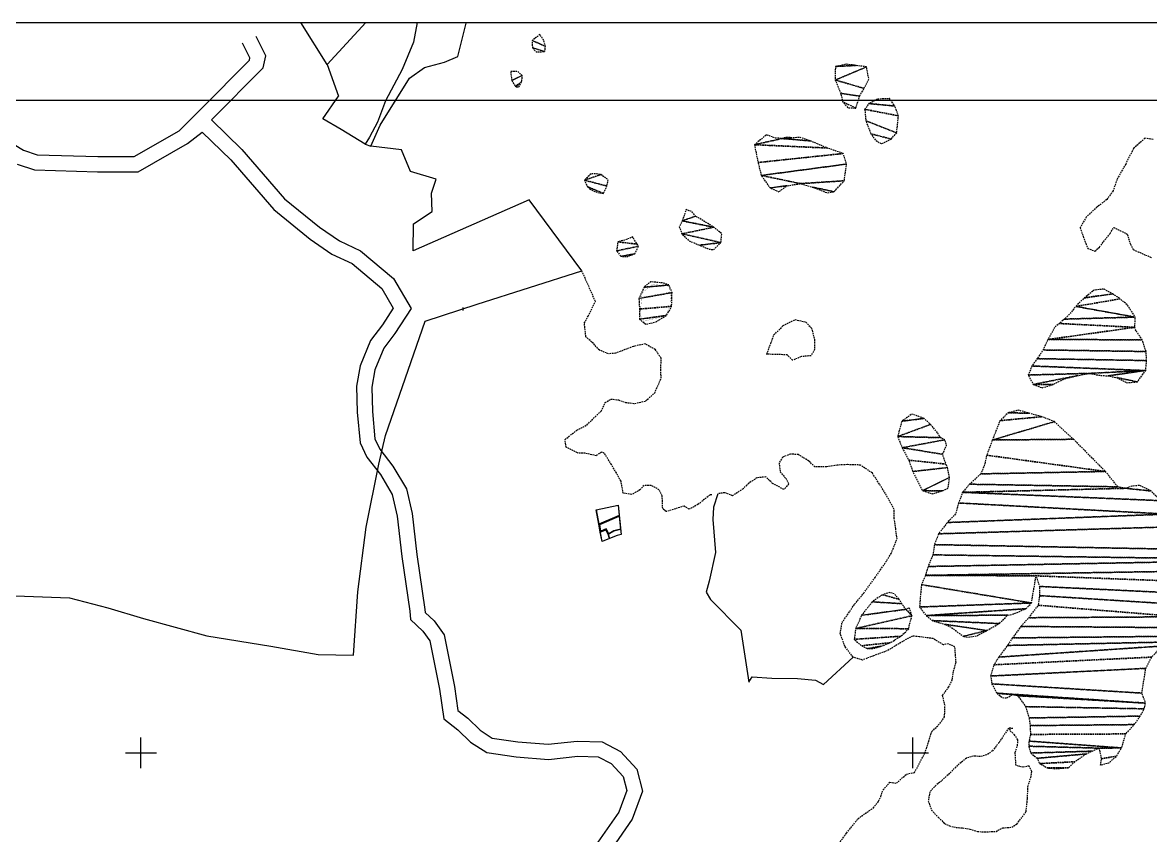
# Model space of a CAD drawing. Header units: metres. Extents: x 615331 to 657292, y 1301217 to 1321009.
# Drawn here: x 615577 to 615763.2, y 1310037.8 to 1310172 of the extents above; entities that cross this region are included whole.
import ezdxf

# ---------------------------------------------------------------- set-up
doc = ezdxf.new("R2010")
doc.units = ezdxf.units.M
doc.linetypes.add('HIDDEN', pattern=[0.375, 0.25, -0.125])
for name, color, linetype in [('2', 1, 'Continuous'), ('3', 7, 'Continuous'), ('42', 7, 'Continuous'), ('CIRCULO PI', 2, 'Continuous'), ('CVL_CUADCON_LIN', 8, 'Continuous')]:
    doc.layers.add(name, color=color, linetype=linetype)
picture_1 = doc.add_image_def('image2.jpg', size_in_pixel=(1123, 633))

# ---------------------------------------------------------------- blocks, each defined once
blk = doc.blocks.new('COORD')
at = {"layer": '42', "color": 2, "linetype": 'Continuous'}
for p, q in [((0, -2), (0, 2)), ((-2, 0), (2, 0))]:
    blk.add_line(p, q, dxfattribs=at)
blk = doc.blocks.new('COORD$')
at = {"layer": '42', "color": 2, "linetype": 'Continuous'}
blk.add_blockref('COORD', (0, 0), dxfattribs=at)

msp = doc.modelspace()

# ---------------------------------------------------------------- linework, layer by layer
at = {"color": 4}
msp.add_lwpolyline([(615675.34348, 1310092.33091), (615675.80921, 1310087.47282), (615675.15601, 1310087.32837), (615672.6746, 1310086.36138), (615671.72005, 1310091.54321)], close=True, dxfattribs=at)
at = {"layer": '2', "color": 1, "linetype": 'Continuous'}
for p, q in [((615627.32628, 1310165.05086), (615622.95349, 1310171.98436)), ((615627.32628, 1310165.05086), (615629.19675, 1310159.82173)), ((615633.55773, 1310151.89758), (615634.53252, 1310151.58399))]:
    msp.add_line(p, q, dxfattribs=at)
for points in [[(615550.65708, 1310171.98436), (615553.99581, 1310169.51591), (615567.68441, 1310157.87984), (615574.36468, 1310152.64864), (615577.20834, 1310150.90006), (615579.42998, 1310150.15995), (615589.4494, 1310149.85633), (615595.45945, 1310149.85633), (615602.86576, 1310154.09649), (615606.45672, 1310157.66802)], [(615633.69269, 1310171.98436), (615627.32628, 1310165.05086)], [(615642.15006, 1310171.98436), (615641.53336, 1310168.76669), (615639.70507, 1310164.211), (615636.9118, 1310159.06165), (615635.59015, 1310155.54817), (615634.32202, 1310153.07218), (615633.55773, 1310151.89758)], [(615641.52151, 1310134.29132), (615641.53744, 1310138.76291), (615644.62366, 1310140.80476), (615644.52567, 1310143.84944), (615645.27786, 1310146.12563), (615641.05475, 1310147.37656), (615639.59052, 1310150.98994), (615634.53252, 1310151.58399), (615636.04913, 1310155.03465), (615640.88617, 1310162.79799), (615643.39248, 1310164.57442), (615646.68577, 1310165.45199), (615648.87747, 1310166.3827), (615650.24194, 1310171.90554), (615650.22001, 1310171.98436)], [(615606.45672, 1310157.66802), (615614.46797, 1310165.75889), (615614.55701, 1310166.16835), (615613.35539, 1310168.60247)], [(615608.23231, 1310155.9099), (615616.75515, 1310164.51744), (615617.18433, 1310166.49108), (615615.59599, 1310169.70856)], [(615633.55773, 1310151.89758), (615629.64554, 1310154.31827), (615626.58225, 1310156.10004), (615629.19675, 1310159.82173)], [(615608.24207, 1310155.91976), (615613.21063, 1310151.05443), (615620.26287, 1310142.90454), (615626.02731, 1310138.21004), (615629.33561, 1310135.93712), (615632.78689, 1310134.32719), (615638.2683, 1310129.72047), (615641.15399, 1310124.80046), (615638.49364, 1310120.64544), (615636.66317, 1310118.22825), (615635.17096, 1310114.6484), (615634.66604, 1310111.80882), (615634.78362, 1310107.80844), (615635.20336, 1310103.27074), (615636.01283, 1310101.57173), (615638.16283, 1310098.77131), (615640.38973, 1310095.01051), (615641.31362, 1310090.93277), (615642.08931, 1310084.17059), (615643.41843, 1310075.13825), (615643.45754, 1310074.6121), (615644.98641, 1310073.21621), (615646.61917, 1310070.94251), (615648.30016, 1310062.40924), (615648.89211, 1310058.4373), (615650.53861, 1310057.16789), (615652.55651, 1310055.19343), (615654.55192, 1310053.89218), (615658.79746, 1310053.25578), (615663.79564, 1310052.87443), (615668.58172, 1310053.40101), (615672.70153, 1310053.27631), (615675.75006, 1310051.68023), (615678.39579, 1310048.75791), (615679.36962, 1310045.10769), (615677.65484, 1310040.49419), (615672.73758, 1310033.39937)], [(615576.14507, 1310148.62053), (615578.98795, 1310147.67346), (615589.41155, 1310147.35759), (615596.12411, 1310147.35759), (615604.25789, 1310152.01423), (615606.70547, 1310153.90863), (615611.39027, 1310149.33944), (615618.51597, 1310141.10466), (615624.5284, 1310136.20821), (615628.09147, 1310133.76024), (615631.4317, 1310132.20211), (615636.33087, 1310128.08472), (615638.2236, 1310124.85769), (615636.44228, 1310122.07558), (615634.47914, 1310119.4832), (615632.75889, 1310115.35627), (615632.16081, 1310111.99277), (615632.28827, 1310107.6565), (615632.75621, 1310102.59761), (615633.87037, 1310100.25909), (615636.08932, 1310097.36886), (615638.03954, 1310094.07532), (615638.84663, 1310090.51308), (615639.61139, 1310083.84624), (615640.93322, 1310074.8634), (615641.03929, 1310073.43644), (615643.10895, 1310071.5468), (615644.27257, 1310069.9264), (615645.83729, 1310061.98337), (615646.56907, 1310057.07314), (615648.89632, 1310055.2789), (615650.98513, 1310053.23505), (615653.64306, 1310051.50176), (615658.51683, 1310050.77119), (615663.83759, 1310050.36523), (615668.68105, 1310050.89812), (615672.05159, 1310050.7961), (615674.19656, 1310049.67308), (615676.13742, 1310047.52932), (615676.75021, 1310045.2324), (615675.42213, 1310041.6593), (615670.46191, 1310034.50249)], [(615536.27644, 1310094.02515), (615552.31767, 1310095.23441), (615555.15962, 1310078.15671), (615566.82177, 1310077.69798), (615584.76787, 1310077.04723), (615591.13298, 1310075.36561), (615596.98062, 1310073.61352), (615607.43874, 1310070.7443), (615618.01345, 1310069.04267), (615625.79961, 1310067.70025), (615631.62966, 1310067.56798), (615632.35739, 1310078.00916), (615633.73, 1310088.71626), (615635.81836, 1310099.1071), (615636.93218, 1310103.84959), (615643.46142, 1310122.71225), (615652.04398, 1310125.52566), (615669.34008, 1310131.02429), (615660.66361, 1310142.72581), (615641.52151, 1310134.29132)], [(615691.76757, 1310094.21081), (615691.07336, 1310091.98559), (615690.96582, 1310089.9756), (615691.41384, 1310084.53686), (615690.36463, 1310079.79514), (615689.8664, 1310077.97526), (615690.59221, 1310076.75173), (615695.56954, 1310071.68546), (615696.89323, 1310063.14559), (615697.46689, 1310063.99411), (615700.70743, 1310063.76958), (615704.91715, 1310063.74971), (615707.8994, 1310063.45752), (615709.20232, 1310062.7586), (615714.10956, 1310067.2419)]]:
    msp.add_lwpolyline(points, dxfattribs=at)
at = {"layer": '3', "color": 30, "linetype": 'HIDDEN'}
for points in [[(615763.62358, 1310152.70392), (615762.26217, 1310152.88257), (615760.37208, 1310151.17725), (615759.10637, 1310148.6373), (615757.67896, 1310146.09543), (615757.02094, 1310144.21005), (615755.96918, 1310142.77334), (615754.36516, 1310141.52471), (615752.60377, 1310139.88565), (615751.5882, 1310138.12553), (615752.3581, 1310135.90031), (615752.85722, 1310134.708), (615754.02736, 1310134.26801), (615754.76438, 1310134.92399), (615756.51864, 1310137.17826), (615757.15487, 1310138.15688), (615759.36836, 1310137.04892), (615759.87232, 1310135.43572), (615760.33602, 1310134.50208), (615762.05982, 1310133.77704), (615763.42632, 1310133.14514)], [(615690.77417, 1310094.05535), (615690.46784, 1310094.00744), (615688.47913, 1310092.43056), (615687.03133, 1310091.66933), (615686.21645, 1310092.17801), (615684.82969, 1310091.74132), (615683.24911, 1310091.26985), (615682.69303, 1310091.78159), (615682.60434, 1310093.88511), (615682.10739, 1310094.88323), (615680.77236, 1310095.58024), (615679.60744, 1310095.56699), (615678.90355, 1310094.84653), (615677.58522, 1310094.08683), (615676.15844, 1310094.32944), (615675.81261, 1310096.26821), (615675.0524, 1310097.65178), (615674.22745, 1310099.0346), (615673.04049, 1310100.93144), (615672.55322, 1310101.08766), (615671.71846, 1310100.49539), (615669.86915, 1310100.89512), (615668.63861, 1310100.94584), (615666.75018, 1310101.9279), (615666.57395, 1310103.18864), (615668.53093, 1310104.7004), (615670.17178, 1310105.56103), (615671.51547, 1310106.93632), (615672.5406, 1310107.85467), (615673.20436, 1310109.25443), (615674.13621, 1310109.84797), (615675.40014, 1310109.70054), (615676.5699, 1310109.29291), (615678.09313, 1310109.11605), (615679.86866, 1310109.52495), (615681.37444, 1310110.86966), (615682.44697, 1310113.31036), (615682.36784, 1310114.57211), (615682.442, 1310116.58045), (615681.48721, 1310117.99423), (615679.79336, 1310118.94622), (615677.85599, 1310118.53553), (615674.89133, 1310117.40068), (615673.72705, 1310117.3227), (615672.23134, 1310117.9207), (615671.24801, 1310119.01031), (615670.00524, 1310120.12936), (615669.75281, 1310122.39293), (615670.38713, 1310123.5335), (615671.58951, 1310125.94323), (615669.34008, 1310131.02429)], [(615699.86681, 1310117.22471), (615701.0409, 1310120.4195), (615702.57687, 1310121.95879), (615704.53985, 1310122.95257), (615706.32456, 1310122.55208), (615707.24214, 1310121.55893), (615707.74968, 1310119.62195), (615707.76828, 1310118.00328), (615707.1648, 1310116.99267), (615705.58053, 1310116.84499), (615704.09858, 1310116.24533), (615703.24687, 1310117.14214), (615699.81711, 1310117.24637)], [(615714.10956, 1310067.2419), (615712.79505, 1310068.97539), (615711.99368, 1310071.13549), (615712.29657, 1310072.95218), (615714.36569, 1310075.98705), (615715.86586, 1310077.81738), (615717.74601, 1310080.39671), (615719.27459, 1310082.58357), (615720.38726, 1310084.34471), (615721.36308, 1310086.75188), (615721.14926, 1310088.46549), (615720.90384, 1310090.11385), (615720.91888, 1310091.63581), (615719.26707, 1310094.56339), (615717.29021, 1310097.61674), (615715.33297, 1310098.95419), (615713.13133, 1310099.02619), (615711.48156, 1310098.9426), (615709.73699, 1310098.66366), (615707.79529, 1310098.64136), (615706.81298, 1310099.63387), (615705.05324, 1310100.6822), (615703.79008, 1310100.76489), (615702.46882, 1310100.26412), (615701.89694, 1310099.31863), (615702.07584, 1310097.83133), (615702.99419, 1310096.77332), (615703.523, 1310095.80808), (615702.65932, 1310094.92388), (615700.83562, 1310095.90683), (615699.72269, 1310096.99491), (615698.23552, 1310096.84837), (615696.85436, 1310095.92607), (615695.95819, 1310095.04162), (615694.22355, 1310093.88855), (615692.92319, 1310094.39163), (615691.76757, 1310094.21081)], [(615711.51915, 1310036.19401), (615713.04952, 1310038.21891), (615714.89985, 1310040.5713), (615717.40413, 1310042.34836), (615718.32999, 1310043.45976), (615718.67748, 1310044.20851), (615719.05287, 1310045.34603), (615720.20352, 1310046.62193), (615721.27363, 1310046.43984), (615722.93945, 1310047.94829), (615724.26327, 1310048.22251), (615725.11816, 1310049.88362), (615725.97458, 1310051.41513), (615726.5996, 1310053.36498), (615727.09923, 1310054.95728), (615728.4433, 1310056.30008), (615729.20772, 1310057.37733), (615729.28341, 1310059.25608), (615728.87578, 1310060.93515), (615729.89543, 1310062.33912), (615730.46464, 1310063.51117), (615730.70687, 1310064.97094), (615731.1117, 1310066.3679), (615730.92018, 1310068.95589), (615729.81439, 1310069.42902), (615729.00677, 1310069.29026), (615727.31215, 1310070.30698), (615726.24242, 1310070.45657), (615725.01087, 1310070.60439), (615723.94139, 1310070.72174), (615722.94378, 1310070.22466), (615719.76135, 1310068.31023), (615717.47294, 1310067.47471), (615715.66848, 1310066.77413), (615714.10956, 1310067.2419)], [(615740.49295, 1310055.46647), (615739.81225, 1310055.55592), (615738.95252, 1310054.3157), (615738.18912, 1310053.14135), (615737.10397, 1310051.80136), (615736.17326, 1310051.11084), (615735.10837, 1310050.83968), (615733.94218, 1310050.9234), (615732.81358, 1310050.55438), (615731.33788, 1310049.40425), (615730.05866, 1310048.06208), (615728.71306, 1310046.84875), (615727.52686, 1310045.86388), (615726.76015, 1310044.98083), (615726.5183, 1310043.48869), (615727.0531, 1310042.00534), (615728.19979, 1310040.78818), (615729.21448, 1310039.79605), (615730.02795, 1310039.41683), (615731.09921, 1310039.13765), (615732.16792, 1310039.08502), (615733.40025, 1310038.87248), (615734.63486, 1310038.46574), (615736.15657, 1310038.41833), (615737.70911, 1310038.50091), (615738.80318, 1310039.06387), (615740.29073, 1310039.17791), (615741.15849, 1310039.70596), (615742.65662, 1310041.73048), (615742.89108, 1310043.8702), (615742.96486, 1310045.91077), (615743.43366, 1310047.37323), (615743.61626, 1310048.37899), (615743.15294, 1310049.28026), (615742.15189, 1310049.0746), (615741.01552, 1310049.38539), (615740.86134, 1310051.55301), (615741.26948, 1310052.65854), (615741.29063, 1310053.63015), (615740.7636, 1310054.43357), (615739.9133, 1310055.20092), (615740.1526, 1310055.5112)]]:
    msp.add_lwpolyline(points, dxfattribs=at)
at = {"layer": 'CIRCULO PI'}
msp.add_lwpolyline([(615473.824, 1310171.98436), (615943.99875, 1310171.98436), (615943.99875, 1309894.16378), (615473.824, 1309894.16378)], close=True, dxfattribs=at)
at = {"layer": 'CVL_CUADCON_LIN', "color": 2, "ltscale": 0.5}
for p, q in [((615672.14712, 1310089.22486), (615675.50642, 1310090.63121)), ((615672.29103, 1310089.14697), (615675.51915, 1310090.4984)), ((615675.50642, 1310090.63121), (615675.7247, 1310088.35438)), ((615672.39412, 1310087.88397), (615672.14712, 1310089.22486)), ((615672.49116, 1310088.06056), (615672.29103, 1310089.14697)), ((615673.31578, 1310088.25599), (615672.39412, 1310087.88397)), ((615673.378, 1310088.41852), (615672.49116, 1310088.06056)), ((615673.66645, 1310087.54095), (615673.31578, 1310088.25599)), ((615673.77598, 1310087.60699), (615673.378, 1310088.41852)), ((615674.60493, 1310088.10676), (615673.66645, 1310087.54095)), ((615675.7247, 1310088.35438), (615674.60493, 1310088.10676))]:
    msp.add_line(p, q, dxfattribs=at)
at = {"layer": 'CVL_CUADCON_LIN', "color": 4, "ltscale": 0.5, "const_width": 0.02548, "flags": 128}
msp.add_lwpolyline([(615678.95743, 1310123.81246), (615679.58416, 1310122.703), (615683.14959, 1310123.54117), (615684.07357, 1310125.62654), (615683.75164, 1310128.46264), (615680.99229, 1310128.78276), (615679.29623, 1310127.33863)], close=True, dxfattribs=at)
for points in [[(615679.29623, 1310127.33863), (615678.95743, 1310123.81246)], [(615684.07357, 1310125.62654), (615683.75164, 1310128.46264)]]:
    msp.add_lwpolyline(points, dxfattribs=at)
at = {"layer": 'CVL_CUADCON_LIN', "color": 4, "ltscale": 0.5, "flags": 128}
msp.add_lwpolyline([(615649.69108, 1310124.97162), (615649.69108, 1310124.46192)], dxfattribs=at)
at = {"layer": 'CVL_CUADCON_LIN', "color": 2, "ltscale": 0.5, "flags": 128}
for points in [[(615675.34348, 1310092.33091), (615675.50642, 1310090.63121), (615672.14712, 1310089.22486), (615671.72005, 1310091.54321)], [(615675.7247, 1310088.35438), (615675.80921, 1310087.47282), (615675.15601, 1310087.32837), (615673.93475, 1310086.85246), (615673.66645, 1310087.54095), (615674.60493, 1310088.10676)]]:
    msp.add_lwpolyline(points, close=True, dxfattribs=at)
at = {"layer": 'CVL_CUADCON_LIN', "color": 6, "ltscale": 0.5, "flags": 128}
for points in [[(615671.72005, 1310091.54321), (615672.14712, 1310089.22486), (615675.50642, 1310090.63121)], [(615675.34348, 1310092.33091), (615675.50642, 1310090.63121)], [(615675.50642, 1310090.63121), (615675.7247, 1310088.35438)], [(615672.14712, 1310089.22486), (615672.39412, 1310087.88397)], [(615675.7247, 1310088.35438), (615674.60493, 1310088.10676)], [(615675.15601, 1310087.32837), (615673.92124, 1310086.84719)]]:
    msp.add_lwpolyline(points, dxfattribs=at)
for points in [[(615675.51915, 1310090.4984), (615675.7247, 1310088.35438), (615674.60493, 1310088.10676), (615673.77598, 1310087.60699), (615673.378, 1310088.41852), (615672.49116, 1310088.06056), (615672.29103, 1310089.14697)], [(615672.39412, 1310087.88397), (615673.31578, 1310088.25599), (615673.66645, 1310087.54095), (615673.93475, 1310086.85246), (615672.6746, 1310086.36138)], [(615675.7247, 1310088.35438), (615675.80921, 1310087.47282), (615675.15601, 1310087.32837), (615673.93475, 1310086.85246), (615673.66645, 1310087.54095), (615674.60493, 1310088.10676)]]:
    msp.add_lwpolyline(points, close=True, dxfattribs=at)
at = {"layer": 'CVL_CUADCON_LIN', "color": 3, "ltscale": 0.5, "flags": 128}
for points in [[(615673.66645, 1310087.54095), (615673.31578, 1310088.25599), (615672.39412, 1310087.88397)], [(615674.60493, 1310088.10676), (615673.66645, 1310087.54095), (615673.93475, 1310086.85246)]]:
    msp.add_lwpolyline(points, dxfattribs=at)

# ---------------------------------------------------------------- block references
at = {"layer": '42', "color": 1, "linetype": 'Continuous', "xscale": 1.274245939333923, "yscale": 1.274245939333923, "zscale": 0.1274245939301883}
for p in [(615596.57516, 1310051.45731), (615723.99975, 1310051.45731)]:
    msp.add_blockref('COORD$', p, dxfattribs=at)

# ---------------------------------------------------------------- pictures from other files: only their frames are drawn
at = {"layer": 'CIRCULO PI'}
image = msp.add_image(picture_1, insert=(615473.824, 1309894.16378), size_in_units=(470.17476, 265.02281), dxfattribs=at)
image.dxf.flags = 7

# ---------------------------------------------------------------- meshes
at = {"layer": '3', "color": 30, "linetype": 'HIDDEN'}
mesh = msp.add_polyface(dxfattribs=at)
corners = [(615663.34017, 1310168.07006), (615661.16082, 1310169.01657), (615663.22064, 1310167.19452), (615661.17408, 1310167.85101), (615663.03702, 1310169.1027), (615661.79718, 1310167.14584), (615662.41188, 1310170.00219)]
mesh.append_faces([[corners[k] for k in face] for face in [(1, 0, 4, 6), (2, 3, 5)]], dxfattribs={"vtx0": -1, "color": 30})
mesh.append_faces([[corners[k] for k in face] for face in [(0, 1, 3, 2)]], dxfattribs={"vtx0": -1, "vtx2": -1, "color": 30})
mesh = msp.add_polyface(dxfattribs=at)
corners = [(615714.64398, 1310164.90088), (615711.18275, 1310164.73179), (615716.32968, 1310164.66107), (615711.17587, 1310162.49752), (615715.91695, 1310161.1272), (615715.18745, 1310159.82365), (615712.0421, 1310160.33819), (615714.56243, 1310157.87379), (615712.41482, 1310158.88542), (615716.70864, 1310162.65795), (615713.23492, 1310157.92336), (615712.18418, 1310164.90508), (615712.92617, 1310165.10782)]
mesh.append_faces([[corners[k] for k in face] for face in [(1, 0, 12, 11), (7, 8, 10)]], dxfattribs={"vtx0": -1, "color": 30})
mesh.append_faces([[corners[k] for k in face] for face in [(2, 3, 4, 9)]], dxfattribs={"vtx0": -1, "vtx1": -1, "color": 30})
mesh.append_faces([[corners[k] for k in face] for face in [(0, 1, 3, 2), (4, 3, 6, 5), (5, 6, 8, 7)]], dxfattribs={"vtx0": -1, "vtx2": -1, "color": 30})
mesh = msp.add_polyface(dxfattribs=at)
corners = [(615659.4792, 1310163.23391), (615657.77324, 1310162.40501), (615659.45754, 1310162.29479), (615658.39953, 1310161.40842), (615658.82449, 1310163.87409), (615658.95013, 1310161.3823), (615657.59408, 1310163.92468)]
mesh.append_faces([[corners[k] for k in face] for face in [(1, 0, 4, 6), (2, 3, 5)]], dxfattribs={"vtx0": -1, "color": 30})
mesh.append_faces([[corners[k] for k in face] for face in [(0, 1, 3, 2)]], dxfattribs={"vtx0": -1, "vtx2": -1, "color": 30})
mesh = msp.add_polyface(dxfattribs=at)
corners = [(615720.99954, 1310158.2065), (615716.72253, 1310158.61082), (615721.60047, 1310156.59445), (615716.05368, 1310157.66418), (615721.30905, 1310153.77416), (615716.20455, 1310155.78798), (615720.38204, 1310152.75986), (615717.03842, 1310153.62826), (615720.14401, 1310159.4271), (615718.77254, 1310151.99672), (615717.8928, 1310152.50476), (615718.07362, 1310159.33867)]
mesh.append_faces([[corners[k] for k in face] for face in [(1, 0, 8, 11), (6, 7, 10, 9)]], dxfattribs={"vtx0": -1, "color": 30})
mesh.append_faces([[corners[k] for k in face] for face in [(0, 1, 3, 2), (2, 3, 5, 4), (4, 5, 7, 6)]], dxfattribs={"vtx0": -1, "vtx2": -1, "color": 30})
mesh = msp.add_polyface(dxfattribs=at)
corners = [(615702.41798, 1310152.84587), (615697.83375, 1310151.82215), (615709.84772, 1310151.27957), (615712.47968, 1310150.37065), (615698.41761, 1310148.88233), (615713.0499, 1310148.62876), (615698.9598, 1310146.75154), (615705.44839, 1310145.40109), (615703.18673, 1310145.05144), (615700.40734, 1310144.69592), (615710.96574, 1310144.07193), (615707.36434, 1310144.84017), (615712.66062, 1310145.87218), (615704.00263, 1310152.96107), (615707.08324, 1310152.44589), (615703.1601, 1310153.04861), (615705.39372, 1310153.00936), (615709.83498, 1310143.8971), (615701.87107, 1310144.06505), (615699.8217, 1310153.46376), (615701.21955, 1310152.92934)]
mesh.append_faces([[corners[k] for k in face] for face in [(1, 0, 20, 19), (8, 9, 18), (10, 11, 17), (0, 13, 15)]], dxfattribs={"vtx0": -1, "color": 30})
mesh.append_faces([[corners[k] for k in face] for face in [(13, 0, 14, 16)]], dxfattribs={"vtx0": -1, "vtx1": -1, "color": 30})
mesh.append_faces([[corners[k] for k in face] for face in [(5, 6, 7, 12)]], dxfattribs={"vtx0": -1, "vtx1": -1, "vtx2": -1, "color": 30})
mesh.append_faces([[corners[k] for k in face] for face in [(0, 1, 2, 14)]], dxfattribs={"vtx0": -1, "vtx1": -1, "vtx3": -1, "color": 30})
mesh.append_faces([[corners[k] for k in face] for face in [(2, 1, 4, 3), (3, 4, 6, 5), (7, 6, 9, 8), (11, 10, 12, 7)]], dxfattribs={"vtx0": -1, "vtx2": -1, "color": 30})
mesh = msp.add_polyface(dxfattribs=at)
corners = [(615672.48275, 1310146.90215), (615669.77473, 1310145.96456), (615673.47539, 1310145.00315), (615672.90657, 1310143.7986), (615670.23995, 1310144.90146), (615671.90157, 1310143.94909), (615670.95825, 1310144.35914), (615670.86319, 1310147.01314), (615671.67221, 1310147.02232), (615673.6901, 1310146.04178)]
mesh.append_faces([[corners[k] for k in face] for face in [(1, 0, 8, 7), (3, 4, 6, 5)]], dxfattribs={"vtx0": -1, "color": 30})
mesh.append_faces([[corners[k] for k in face] for face in [(0, 1, 2, 9)]], dxfattribs={"vtx0": -1, "vtx1": -1, "color": 30})
mesh.append_faces([[corners[k] for k in face] for face in [(2, 1, 4, 3)]], dxfattribs={"vtx0": -1, "vtx2": -1, "color": 30})
mesh = msp.add_polyface(dxfattribs=at)
corners = [(615688.09698, 1310140.02225), (615685.9049, 1310139.25247), (615691.12777, 1310138.21129), (615685.86463, 1310137.11505), (615692.28963, 1310135.66675), (615688.7666, 1310135.23783), (615687.53835, 1310140.76054), (615689.36766, 1310139.29198), (615692.43477, 1310137.12537), (615691.07324, 1310134.48718), (615690.26269, 1310134.60746), (615687.04292, 1310135.96288), (615685.43062, 1310138.27564), (615686.56343, 1310141.10548)]
mesh.append_faces([[corners[k] for k in face] for face in [(1, 0, 6, 13), (4, 5, 10, 9)]], dxfattribs={"vtx0": -1, "color": 30})
mesh.append_faces([[corners[k] for k in face] for face in [(0, 1, 2, 7), (2, 3, 4, 8)]], dxfattribs={"vtx0": -1, "vtx1": -1, "color": 30})
mesh.append_faces([[corners[k] for k in face] for face in [(2, 1, 12, 3), (4, 3, 11, 5)]], dxfattribs={"vtx0": -1, "vtx3": -1, "color": 30})
mesh = msp.add_polyface(dxfattribs=at)
corners = [(615678.47235, 1310135.41164), (615675.26367, 1310135.79583), (615678.67049, 1310135.05766), (615675.08655, 1310134.30432), (615678.06968, 1310133.82049), (615675.77642, 1310133.40572), (615676.94185, 1310133.38661), (615676.42578, 1310136.06813), (615677.7143, 1310136.6009)]
mesh.append_faces([[corners[k] for k in face] for face in [(1, 0, 8, 7), (4, 5, 6)]], dxfattribs={"vtx0": -1, "color": 30})
mesh.append_faces([[corners[k] for k in face] for face in [(0, 1, 3, 2), (2, 3, 5, 4)]], dxfattribs={"vtx0": -1, "vtx2": -1, "color": 30})
mesh = msp.add_polyface(dxfattribs=at)
corners = [(615683.72785, 1310128.67228), (615679.62159, 1310128.30148), (615684.22773, 1310127.41524), (615678.76899, 1310126.44617), (615684.1565, 1310125.14797), (615678.85373, 1310124.6988), (615683.33219, 1310123.64908), (615678.8406, 1310123.01489), (615682.68819, 1310129.01646), (615681.56405, 1310122.59273), (615679.91811, 1310122.18535), (615680.67959, 1310129.18784)]
mesh.append_faces([[corners[k] for k in face] for face in [(1, 0, 8, 11), (6, 7, 10, 9)]], dxfattribs={"vtx0": -1, "color": 30})
mesh.append_faces([[corners[k] for k in face] for face in [(0, 1, 3, 2), (2, 3, 5, 4), (4, 5, 7, 6)]], dxfattribs={"vtx0": -1, "vtx2": -1, "color": 30})
mesh = msp.add_polyface(dxfattribs=at)
corners = [(615756.92385, 1310127.21034), (615752.27081, 1310126.542), (615758.19567, 1310126.3831), (615750.8629, 1310125.13357), (615760.68988, 1310123.36798), (615749.0095, 1310123.04024), (615760.61202, 1310121.68343), (615748.11154, 1310122.31762), (615746.26452, 1310119.67381), (615761.83313, 1310119.62526), (615762.47026, 1310117.68981), (615745.47513, 1310117.94874), (615762.55194, 1310116.20136), (615744.48822, 1310116.51279), (615762.40896, 1310114.54841), (615743.62811, 1310115.30506), (615753.09295, 1310114.08573), (615743.03023, 1310113.80871), (615751.12297, 1310113.70703), (615743.85709, 1310112.26407), (615747.15841, 1310112.26942), (615756.10769, 1310113.66689), (615761.03851, 1310112.68712), (615757.66444, 1310113.39331), (615759.4048, 1310125.36077), (615760.71396, 1310121.26369), (615759.29254, 1310112.53765), (615754.71469, 1310113.78042), (615749.05729, 1310113.19771), (615745.28769, 1310111.69767), (615747.40625, 1310121.72675), (615749.90568, 1310123.9247), (615753.90681, 1310127.82338), (615755.52307, 1310128.00381)]
mesh.append_faces([[corners[k] for k in face] for face in [(1, 0, 33, 32), (20, 19, 29), (22, 23, 26)]], dxfattribs={"vtx0": -1, "color": 30})
mesh.append_faces([[corners[k] for k in face] for face in [(2, 3, 4, 24), (6, 8, 9, 25), (18, 19, 20, 28), (21, 14, 16, 27)]], dxfattribs={"vtx0": -1, "vtx1": -1, "color": 30})
mesh.append_faces([[corners[k] for k in face] for face in [(0, 1, 3, 2), (4, 5, 7, 6), (9, 8, 11, 10), (10, 11, 13, 12), (12, 13, 15, 14), (16, 17, 19, 18), (14, 21, 23, 22)]], dxfattribs={"vtx0": -1, "vtx2": -1, "color": 30})
mesh.append_faces([[corners[k] for k in face] for face in [(14, 15, 17, 16)]], dxfattribs={"vtx0": -1, "vtx2": -1, "vtx3": -1, "color": 30})
mesh.append_faces([[corners[k] for k in face] for face in [(4, 3, 31, 5), (6, 7, 30, 8)]], dxfattribs={"vtx0": -1, "vtx3": -1, "color": 30})
mesh = msp.add_polyface(dxfattribs=at)
corners = [(615725.82868, 1310106.65076), (615722.14432, 1310106.1877), (615726.90809, 1310105.6594), (615721.4612, 1310103.65437), (615728.55136, 1310103.47649), (615729.26736, 1310103.12849), (615722.22664, 1310101.81755), (615728.874, 1310100.72794), (615729.44269, 1310099.11551), (615723.28579, 1310099.75748), (615729.70825, 1310098.53586), (615723.95452, 1310097.88714), (615730.0184, 1310096.888), (615725.5765, 1310094.73274), (615728.84584, 1310094.70535), (615729.53699, 1310102.19256), (615727.92532, 1310104.44058), (615723.81371, 1310107.37237), (615727.23328, 1310094.20125), (615729.81146, 1310095.16968)]
mesh.append_faces([[corners[k] for k in face] for face in [(1, 0, 17), (14, 13, 18)]], dxfattribs={"vtx0": -1, "color": 30})
mesh.append_faces([[corners[k] for k in face] for face in [(2, 3, 4, 16), (5, 6, 7, 15), (12, 13, 14, 19)]], dxfattribs={"vtx0": -1, "vtx1": -1, "color": 30})
mesh.append_faces([[corners[k] for k in face] for face in [(0, 1, 3, 2), (4, 3, 6, 5), (7, 6, 9, 8), (8, 9, 11, 10), (10, 11, 13, 12)]], dxfattribs={"vtx0": -1, "vtx2": -1, "color": 30})
mesh = msp.add_polyface(dxfattribs=at)
corners = [(615743.55739, 1310076.19132), (615725.39785, 1310079.22147), (615725.08401, 1310075.5268), (615742.62961, 1310075.24175), (615726.16826, 1310074.11455), (615739.63182, 1310074.17125), (615738.22339, 1310072.79532), (615727.18103, 1310073.28425), (615736.1976, 1310071.63895), (615729.25958, 1310072.66051), (615732.29216, 1310070.68772), (615743.19958, 1310107.49699), (615739.70292, 1310107.58644), (615745.245, 1310106.93747), (615738.35859, 1310106.27601), (615747.35808, 1310106.11991), (615737.1004, 1310103.08848), (615750.49846, 1310103.20928), (615755.77014, 1310097.89478), (615736.15797, 1310100.58459), (615735.18992, 1310097.4976), (615757.80575, 1310095.36018), (615733.3322, 1310095.79266), (615759.10319, 1310095.11603), (615732.18232, 1310094.45203), (615764.88763, 1310093.07762), (615765.98119, 1310090.85598), (615731.52277, 1310092.69611), (615729.68238, 1310089.4696), (615766.74956, 1310088.76022), (615728.21483, 1310087.60729), (615766.88883, 1310085.07064), (615727.5233, 1310085.8185), (615766.90578, 1310083.58143), (615727.28361, 1310084.13216), (615767.26881, 1310082.97043), (615726.49638, 1310082.21277), (615768.25737, 1310081.42758), (615726.05995, 1310080.75082), (615768.47081, 1310079.74634), (615744.31531, 1310080.66812), (615768.65519, 1310077.77342), (615744.85304, 1310078.92585), (615768.74146, 1310075.89646), (615744.90286, 1310077.40465), (615768.08433, 1310073.91386), (615744.66203, 1310075.81541), (615743.09968, 1310073.75763), (615767.00441, 1310072.12074), (615741.82148, 1310072.31837), (615766.66469, 1310070.69218), (615740.41905, 1310070.42446), (615766.02821, 1310069.74593), (615739.59168, 1310069.18462), (615765.16185, 1310069.08841), (615738.15726, 1310067.25783), (615763.40275, 1310067.25516), (615737.36264, 1310065.98601), (615762.42056, 1310065.39833), (615736.80121, 1310064.13402), (615761.78764, 1310061.31144), (615737.01019, 1310062.8413), (615762.38896, 1310059.66702), (615737.83704, 1310061.29666), (615741.27254, 1310060.88265), (615762.14086, 1310058.72523), (615742.58769, 1310059.08444), (615761.50731, 1310057.52005), (615743.15931, 1310057.21308), (615760.52002, 1310056.11646), (615743.33554, 1310055.95234), (615759.11351, 1310054.57858), (615743.3846, 1310054.49588), (615758.42771, 1310052.27194), (615743.13829, 1310053.39225), (615754.67378, 1310052.22899), (615743.11548, 1310052.5501), (615753.51435, 1310051.73), (615743.41977, 1310051.42036), (615752.51636, 1310051.26528), (615744.49765, 1310050.55846), (615750.71852, 1310049.98199), (615744.89598, 1310049.68878), (615749.66166, 1310048.99853), (615746.16653, 1310048.95864), (615757.56951, 1310050.90225), (615755.08218, 1310050.48519), (615740.39649, 1310061.06691), (615763.28348, 1310094.6782), (615740.60037, 1310074.37666), (615734.6211, 1310070.81145), (615733.16782, 1310070.53583), (615730.20291, 1310072.25033), (615725.1964, 1310077.01741), (615731.02569, 1310090.87726), (615735.75735, 1310098.83161), (615741.41372, 1310107.99458), (615748.8961, 1310104.64803), (615760.13507, 1310095.45167), (615761.46042, 1310095.5963), (615756.35196, 1310049.81978), (615754.89983, 1310049.44706), (615747.39784, 1310048.8432), (615739.49675, 1310060.50611), (615738.68658, 1310060.59404), (615743.67334, 1310074.5413)]
mesh.append_faces([[corners[k] for k in face] for face in [(8, 10, 91, 90), (12, 11, 96), (83, 84, 102), (85, 86, 101, 100), (87, 63, 104, 103), (23, 88, 99, 98)]], dxfattribs={"vtx0": -1, "color": 30})
mesh.append_faces([[corners[k] for k in face] for face in [(3, 4, 5, 89), (15, 16, 17, 97)]], dxfattribs={"vtx0": -1, "vtx1": -1, "color": 30})
mesh.append_faces([[corners[k] for k in face] for face in [(37, 38, 40, 39)]], dxfattribs={"vtx0": -1, "vtx1": -1, "vtx2": -1, "color": 30})
mesh.append_faces([[corners[k] for k in face] for face in [(23, 24, 25, 88), (62, 63, 87, 64)]], dxfattribs={"vtx0": -1, "vtx1": -1, "vtx3": -1, "color": 30})
mesh.append_faces([[corners[k] for k in face] for face in [(1, 0, 40, 38), (0, 2, 4, 3), (5, 4, 7, 6), (6, 7, 9, 8), (11, 12, 14, 13), (13, 14, 16, 15), (17, 16, 19, 18), (18, 20, 22, 21), (21, 22, 24, 23), (25, 24, 27, 26), (26, 28, 30, 29), (29, 30, 32, 31), (31, 32, 34, 33), (33, 34, 36, 35), (35, 36, 38, 37), (39, 40, 42, 41), (41, 42, 44, 43), (43, 44, 46, 45), (45, 47, 49, 48), (48, 49, 51, 50), (50, 51, 53, 52), (52, 53, 55, 54), (54, 55, 57, 56), (56, 57, 59, 58), (58, 59, 61, 60), (60, 61, 63, 62), (62, 64, 66, 65), (65, 66, 68, 67), (67, 68, 70, 69), (69, 70, 72, 71), (71, 72, 74, 73), (75, 76, 78, 77), (77, 78, 80, 79), (79, 80, 82, 81), (81, 82, 84, 83), (86, 85, 73, 75)]], dxfattribs={"vtx0": -1, "vtx2": -1, "color": 30})
mesh.append_faces([[corners[k] for k in face] for face in [(73, 74, 76, 75)]], dxfattribs={"vtx0": -1, "vtx2": -1, "vtx3": -1, "color": 30})
mesh.append_faces([[corners[k] for k in face] for face in [(0, 1, 93, 2), (8, 9, 92, 10), (18, 19, 95, 20), (26, 27, 94, 28), (45, 46, 105, 47)]], dxfattribs={"vtx0": -1, "vtx3": -1, "color": 30})
mesh = msp.add_polyface(dxfattribs=at)
corners = [(615723.83818, 1310074.08792), (615722.82273, 1310075.14478), (615714.5409, 1310071.97407), (615723.31242, 1310071.94489), (615721.9997, 1310070.69944), (615714.30236, 1310070.19051), (615720.26404, 1310069.6436), (615715.47963, 1310069.13556), (615718.71724, 1310069.04305), (615716.42372, 1310068.66065), (615721.73593, 1310076.78359), (615718.94354, 1310077.56113), (615722.13247, 1310076.07574), (615717.27415, 1310076.37646), (615715.51939, 1310074.15469), (615717.52365, 1310068.70563), (615723.4647, 1310072.78844), (615723.36989, 1310075.41008), (615720.88384, 1310077.71277), (615720.10489, 1310077.89817)]
mesh.append_faces([[corners[k] for k in face] for face in [(1, 0, 17), (8, 9, 15), (11, 10, 18, 19)]], dxfattribs={"vtx0": -1, "color": 30})
mesh.append_faces([[corners[k] for k in face] for face in [(0, 2, 3, 16)]], dxfattribs={"vtx0": -1, "vtx1": -1, "color": 30})
mesh.append_faces([[corners[k] for k in face] for face in [(0, 1, 14, 2)]], dxfattribs={"vtx0": -1, "vtx1": -1, "vtx3": -1, "color": 30})
mesh.append_faces([[corners[k] for k in face] for face in [(3, 2, 5, 4), (4, 5, 7, 6), (6, 7, 9, 8), (10, 11, 13, 12), (12, 13, 14, 1)]], dxfattribs={"vtx0": -1, "vtx2": -1, "color": 30})

doc.saveas('drawing.dxf')
